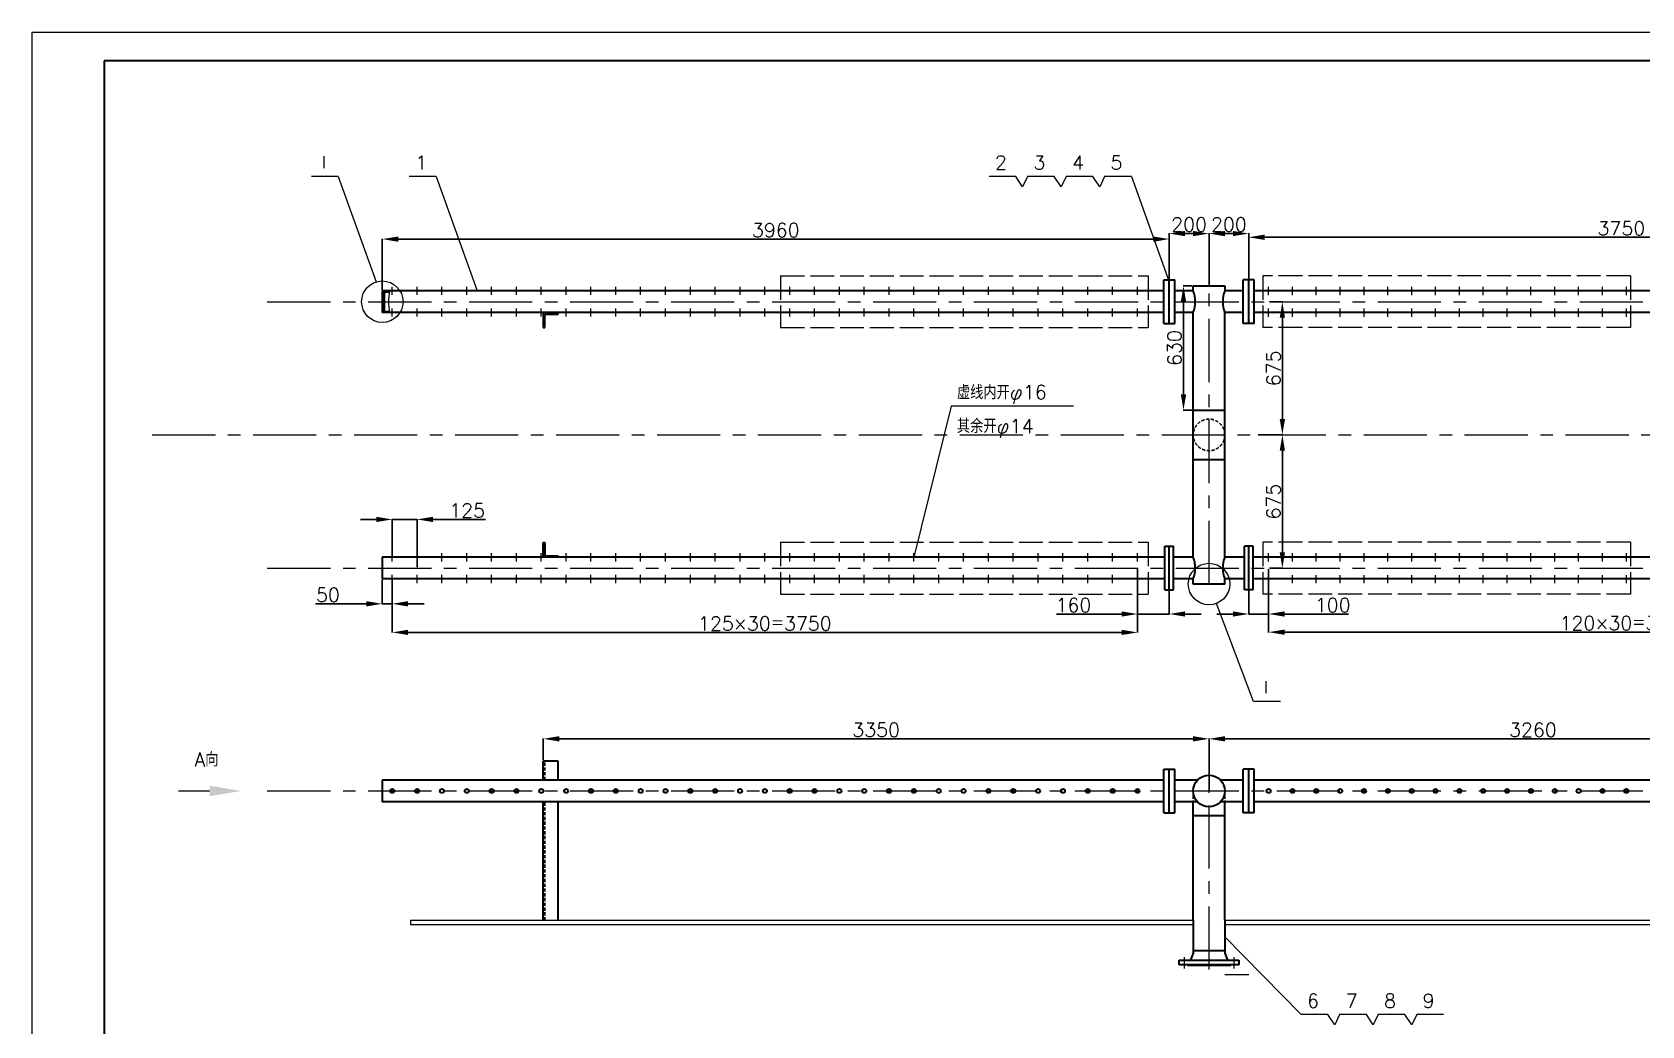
# Model space of a CAD drawing. Header units: millimetres. Extents: x 88585 to 143430, y -18275 to 16697.
# Drawn here: x 117635 to 125734, y 2079 to 7077 of the extents above; entities that cross this region are included whole.
import ezdxf
from ezdxf.enums import TextEntityAlignment as Align

# ---------------------------------------------------------------- set-up
doc = ezdxf.new("R2010")
doc.units = ezdxf.units.MM
doc.header["$PDMODE"] = 35
for name, pattern in [('ACAD_ISO02W100', [15, 12, -3]), ('CENTER', [50.8, 31.75, -6.35, 6.35, -6.35]), ('CENTERX2', [4, 2.5, -0.5, 0.5, -0.5]), ('DASHED2', [0.375, 0.25, -0.125])]:
    doc.linetypes.add(name, pattern=pattern)
doc.layers.get('Defpoints').update_dxf_attribs({"lineweight": 15})
for name, color, linetype, lineweight in [('Layer4', 7, 'Continuous', 15), ('中心线', 1, 'CENTERX2', 15), ('图层1', 3, 'Continuous', 15), ('图层2', 1, 'CENTER', 15), ('粗实线', 250, 'Continuous', 30), ('虚线', 6, 'DASHED2', 15)]:
    doc.layers.add(name, color=color, linetype=linetype, lineweight=lineweight)
doc.styles.get("Standard").update_dxf_attribs({"font": 'txt.shx', "height": 70, "bigfont": 'hzj.shx'})
doc.dimstyles.new('ISO-25', dxfattribs={"dimtxt": 2.5, "dimasz": 80, "dimexe": 1.25, "dimexo": 10.625, "dimgap": 20, "dimtad": 1, "dimtxsty": 'Standard', "dimcen": 2.5, "dimadec": 0, "dimazin": 0, "dimtfac": 1, "dimtmove": 0, "dimatfit": 3, "dimfxl": 0, "dimarcsym": 0})
doc.dimstyles.new('ISO-25$0', dxfattribs={"dimscale": 0.5, "dimtxt": 400, "dimasz": 3, "dimexe": 0.5, "dimexo": 0.625, "dimgap": 3, "dimtad": 1, "dimzin": 9, "dimdsep": 46, "dimtxsty": 'Standard', "dimcen": 2.5, "dimadec": 0, "dimazin": 0, "dimtfac": 1, "dimtmove": 0, "dimatfit": 3, "dimfxl": 0, "dimtolj": 1, "dimtzin": 0, "dimarcsym": 0})

# ---------------------------------------------------------------- blocks, each defined once
blk = doc.blocks.new('*D143')
at = {"layer": 'Defpoints', "color": 0}
for p in [(123856.4, 4381.5), (127456.4, 4381.5), (127456.4, 4059.4)]:
    blk.add_point(p, dxfattribs=at)
at = {"layer": '图层1', "color": 0, "lineweight": -2}
for p, q in [((123856.4, 4376.5), (123856.4, 4058.2)), ((127456.4, 4376.5), (127456.4, 4058.2)), ((123936.4, 4059.4), (127376.4, 4059.4))]:
    blk.add_line(p, q, dxfattribs=at)
at = {"layer": '图层1', "color": 0}
for points in [[(123936.4, 4072.8), (123936.4, 4046.1), (123856.4, 4059.4)], [(127376.4, 4072.8), (127376.4, 4046.1), (127456.4, 4059.4)]]:
    blk.add_solid(points, dxfattribs=at)
at = {"layer": '图层1', "color": 0, "insert": (125656.4, 4104.4), "char_height": 70, "attachment_point": 5}
blk.add_mtext('120×30＝3600', dxfattribs=at)
blk = doc.blocks.new('*D144')
at = {"layer": 'Defpoints', "color": 0}
for p in [(123196.4, 4381.5), (119446.4, 4327), (119446.4, 4058.2)]:
    blk.add_point(p, dxfattribs=at)
at = {"layer": '图层1', "color": 0, "lineweight": -2}
for p, q in [((123196.4, 4376.5), (123196.4, 4056.9)), ((119446.4, 4322), (119446.4, 4056.9)), ((123116.4, 4058.2), (119526.4, 4058.2))]:
    blk.add_line(p, q, dxfattribs=at)
at = {"layer": '图层1', "color": 0}
for points in [[(119526.4, 4071.5), (119526.4, 4044.9), (119446.4, 4058.2)], [(123116.4, 4071.5), (123116.4, 4044.9), (123196.4, 4058.2)]]:
    blk.add_solid(points, dxfattribs=at)
at = {"layer": '图层1', "color": 0, "insert": (121321.4, 4103.2), "char_height": 70, "attachment_point": 5}
blk.add_mtext('125×30＝3750', dxfattribs=at)
blk = doc.blocks.new('*D145')
at = {"layer": 'Defpoints', "color": 0}
for p in [(119396.4, 4327), (119446.4, 4302), (119446.4, 4202)]:
    blk.add_point(p, dxfattribs=at)
at = {"layer": '图层1', "color": 0, "lineweight": -2}
for p, q in [((119396.4, 4322), (119396.4, 4200.7)), ((119446.4, 4297), (119446.4, 4200.7)), ((119316.4, 4202), (119060.3, 4202)), ((119446.4, 4202), (119396.4, 4202)), ((119526.4, 4202), (119606.4, 4202))]:
    blk.add_line(p, q, dxfattribs=at)
at = {"layer": '图层1', "color": 0}
for points in [[(119316.4, 4215.3), (119316.4, 4188.7), (119396.4, 4202)], [(119526.4, 4215.3), (119526.4, 4188.7), (119446.4, 4202)]]:
    blk.add_solid(points, dxfattribs=at)
at = {"layer": '图层1', "color": 0, "insert": (119122.8, 4247), "char_height": 70, "attachment_point": 5}
blk.add_mtext('50', dxfattribs=at)
blk = doc.blocks.new('*D146')
at = {"layer": 'Defpoints', "color": 0}
for p in [(123196.4, 4381.5), (123356.4, 4271.5), (123356.4, 4150.7)]:
    blk.add_point(p, dxfattribs=at)
at = {"layer": '图层1', "color": 0, "lineweight": -2}
for p, q in [((123196.4, 4376.5), (123196.4, 4149.5)), ((123356.4, 4266.5), (123356.4, 4149.5)), ((123116.4, 4150.7), (122788.2, 4150.7)), ((123356.4, 4150.7), (123196.4, 4150.7)), ((123436.4, 4150.7), (123516.4, 4150.7))]:
    blk.add_line(p, q, dxfattribs=at)
at = {"layer": '图层1', "color": 0}
for points in [[(123116.4, 4164), (123116.4, 4137.4), (123196.4, 4150.7)], [(123436.4, 4164), (123436.4, 4137.4), (123356.4, 4150.7)]]:
    blk.add_solid(points, dxfattribs=at)
at = {"layer": '图层1', "color": 0, "insert": (122874, 4195.7), "char_height": 70, "attachment_point": 5}
blk.add_mtext('160', dxfattribs=at)
blk = doc.blocks.new('*D147')
at = {"layer": 'Defpoints', "color": 0}
for p in [(123856.4, 4381.5), (123756.4, 4271.5), (123756.4, 4150.7)]:
    blk.add_point(p, dxfattribs=at)
at = {"layer": '图层1', "color": 0, "lineweight": -2}
for p, q in [((123856.4, 4376.5), (123856.4, 4149.5)), ((123756.4, 4266.5), (123756.4, 4149.5)), ((123676.4, 4150.7), (123596.4, 4150.7)), ((123756.4, 4150.7), (123856.4, 4150.7)), ((123936.4, 4150.7), (124258.8, 4150.7))]:
    blk.add_line(p, q, dxfattribs=at)
at = {"layer": '图层1', "color": 0}
for points in [[(123676.4, 4164), (123676.4, 4137.4), (123756.4, 4150.7)], [(123936.4, 4164), (123936.4, 4137.4), (123856.4, 4150.7)]]:
    blk.add_solid(points, dxfattribs=at)
at = {"layer": '图层1', "color": 0, "insert": (124178.8, 4195.7), "char_height": 70, "attachment_point": 5}
blk.add_mtext('100', dxfattribs=at)
blk = doc.blocks.new('*D149')
at = {"layer": 'Defpoints', "color": 0}
for p in [(123856.4, 5721.5), (123799.2, 5051.5), (123925.5, 5051.5)]:
    blk.add_point(p, dxfattribs=at)
at = {"layer": '图层1', "color": 0, "lineweight": -2}
for p, q in [((123861.4, 5721.5), (123926.8, 5721.5)), ((123925.5, 5641.5), (123925.5, 5131.5)), ((123804.2, 5051.5), (123926.8, 5051.5))]:
    blk.add_line(p, q, dxfattribs=at)
at = {"layer": '图层1', "color": 0}
for points in [[(123912.2, 5641.5), (123938.8, 5641.5), (123925.5, 5721.5)], [(123912.2, 5131.5), (123938.8, 5131.5), (123925.5, 5051.5)]]:
    blk.add_solid(points, dxfattribs=at)
at = {"layer": '图层1', "color": 0, "insert": (123880.5, 5386.5), "char_height": 70, "attachment_point": 5, "rotation": 90}
blk.add_mtext('675', dxfattribs=at)
blk = doc.blocks.new('*D150')
at = {"layer": 'Defpoints', "color": 0}
for p in [(123799.2, 5051.5), (123856.4, 4381.5), (123925.5, 4381.5)]:
    blk.add_point(p, dxfattribs=at)
at = {"layer": '图层1', "color": 0, "lineweight": -2}
for p, q in [((123804.2, 5051.5), (123926.8, 5051.5)), ((123925.5, 4971.5), (123925.5, 4461.5)), ((123861.4, 4381.5), (123926.8, 4381.5))]:
    blk.add_line(p, q, dxfattribs=at)
at = {"layer": '图层1', "color": 0}
for points in [[(123912.2, 4971.5), (123938.8, 4971.5), (123925.5, 5051.5)], [(123912.2, 4461.5), (123938.8, 4461.5), (123925.5, 4381.5)]]:
    blk.add_solid(points, dxfattribs=at)
at = {"layer": '图层1', "color": 0, "insert": (123880.5, 4716.5), "char_height": 70, "attachment_point": 5, "rotation": 90}
blk.add_mtext('675', dxfattribs=at)
blk = doc.blocks.new('*D151')
at = {"layer": 'Defpoints', "color": 0}
for p in [(119571.4, 4626.5), (119446.4, 4436), (119571.4, 4381.5)]:
    blk.add_point(p, dxfattribs=at)
at = {"layer": '图层1', "color": 0, "lineweight": -2}
for p, q in [((119366.4, 4626.5), (119286.4, 4626.5)), ((119446.4, 4441), (119446.4, 4627.7)), ((119446.4, 4626.5), (119571.4, 4626.5)), ((119571.4, 4386.5), (119571.4, 4627.7)), ((119651.4, 4626.5), (119914.8, 4626.5))]:
    blk.add_line(p, q, dxfattribs=at)
at = {"layer": '图层1', "color": 0}
for points in [[(119366.4, 4639.8), (119366.4, 4613.1), (119446.4, 4626.5)], [(119651.4, 4639.8), (119651.4, 4613.1), (119571.4, 4626.5)]]:
    blk.add_solid(points, dxfattribs=at)
at = {"layer": '图层1', "color": 0, "insert": (119823.1, 4671.5), "char_height": 70, "attachment_point": 5}
blk.add_mtext('125', dxfattribs=at)
blk = doc.blocks.new('*D153')
at = {"layer": 'Defpoints', "color": 0}
for p in [(123556.4, 3522.8), (120206.4, 3410.3), (123556.4, 3260.8)]:
    blk.add_point(p, dxfattribs=at)
at = {"layer": '图层1', "color": 0, "lineweight": -2}
for p, q in [((120206.4, 3415.3), (120206.4, 3524)), ((120286.4, 3522.8), (123476.4, 3522.8)), ((123556.4, 3265.8), (123556.4, 3524))]:
    blk.add_line(p, q, dxfattribs=at)
at = {"layer": '图层1', "color": 0}
for points in [[(120286.4, 3536.1), (120286.4, 3509.4), (120206.4, 3522.8)], [(123476.4, 3536.1), (123476.4, 3509.4), (123556.4, 3522.8)]]:
    blk.add_solid(points, dxfattribs=at)
at = {"layer": '图层1', "color": 0, "insert": (121881.4, 3567.8), "char_height": 70, "attachment_point": 5}
blk.add_mtext('3350', dxfattribs=at)
blk = doc.blocks.new('*D154')
at = {"layer": 'Defpoints', "color": 0}
for p in [(126816.4, 3522.8), (126816.4, 3410.3), (123556.4, 3260.8)]:
    blk.add_point(p, dxfattribs=at)
at = {"layer": '图层1', "color": 0, "lineweight": -2}
for p, q in [((123556.4, 3265.8), (123556.4, 3524)), ((123636.4, 3522.8), (126736.4, 3522.8)), ((126816.4, 3415.3), (126816.4, 3524))]:
    blk.add_line(p, q, dxfattribs=at)
at = {"layer": '图层1', "color": 0}
for points in [[(123636.4, 3536.1), (123636.4, 3509.4), (123556.4, 3522.8)], [(126736.4, 3536.1), (126736.4, 3509.4), (126816.4, 3522.8)]]:
    blk.add_solid(points, dxfattribs=at)
at = {"layer": '图层1', "color": 0, "insert": (125186.4, 3567.8), "char_height": 70, "attachment_point": 5}
blk.add_mtext('3260', dxfattribs=at)
blk = doc.blocks.new('*D162')
at = {"layer": 'Defpoints', "color": 0}
for p in [(123476.9, 5801.5), (123427.9, 5175.5), (123476.9, 5175.5)]:
    blk.add_point(p, dxfattribs=at)
at = {"layer": '图层1', "color": 0, "lineweight": -2}
for p, q in [((123471.9, 5801.5), (123426.7, 5801.5)), ((123427.9, 5721.5), (123427.9, 5255.5)), ((123471.9, 5175.5), (123426.7, 5175.5))]:
    blk.add_line(p, q, dxfattribs=at)
at = {"layer": '图层1', "color": 0}
for points in [[(123414.6, 5721.5), (123441.3, 5721.5), (123427.9, 5801.5)], [(123414.6, 5255.5), (123441.3, 5255.5), (123427.9, 5175.5)]]:
    blk.add_solid(points, dxfattribs=at)
at = {"layer": '图层1', "color": 0, "insert": (123382.9, 5488.5), "char_height": 70, "attachment_point": 5, "rotation": 90}
blk.add_mtext('630', dxfattribs=at)
blk = doc.blocks.new('*D168')
at = {"layer": 'Defpoints', "color": 0}
for p in [(123556.4, 6064.3), (123356.4, 5831.5), (123556.4, 5801.5)]:
    blk.add_point(p, dxfattribs=at)
at = {"layer": '图层1', "color": 0, "lineweight": -2}
for p, q in [((123356.4, 5836.5), (123356.4, 6065.6)), ((123436.4, 6064.3), (123476.4, 6064.3)), ((123556.4, 5806.5), (123556.4, 6065.6))]:
    blk.add_line(p, q, dxfattribs=at)
at = {"layer": '图层1', "color": 0}
for points in [[(123436.4, 6077.7), (123436.4, 6051), (123356.4, 6064.3)], [(123476.4, 6077.7), (123476.4, 6051), (123556.4, 6064.3)]]:
    blk.add_solid(points, dxfattribs=at)
at = {"layer": '图层1', "color": 0, "insert": (123456.4, 6109.3), "char_height": 70, "attachment_point": 5}
blk.add_mtext('200', dxfattribs=at)
blk = doc.blocks.new('*D169')
at = {"layer": 'Defpoints', "color": 0}
for p in [(123756.4, 6064.3), (123556.4, 5801.5), (123756.4, 5831.5)]:
    blk.add_point(p, dxfattribs=at)
at = {"layer": '图层1', "color": 0, "lineweight": -2}
for p, q in [((123556.4, 5806.5), (123556.4, 6065.6)), ((123636.4, 6064.3), (123676.4, 6064.3)), ((123756.4, 5836.5), (123756.4, 6065.6))]:
    blk.add_line(p, q, dxfattribs=at)
at = {"layer": '图层1', "color": 0}
for points in [[(123636.4, 6077.7), (123636.4, 6051), (123556.4, 6064.3)], [(123676.4, 6077.7), (123676.4, 6051), (123756.4, 6064.3)]]:
    blk.add_solid(points, dxfattribs=at)
at = {"layer": '图层1', "color": 0, "insert": (123656.4, 6109.3), "char_height": 70, "attachment_point": 5}
blk.add_mtext('200', dxfattribs=at)
blk = doc.blocks.new('*D192')
at = {"layer": 'Defpoints', "color": 0}
for p in [(120687.7, 6205.1), (119036.2, -391.3)]:
    blk.add_point(p, dxfattribs=at)
at = {"layer": '图层1', "color": 0, "lineweight": -2}
blk.add_line((119386.3, 1007), (119054.4, -318.5), dxfattribs=at)
at = {"layer": '图层1', "color": 0}
blk.add_solid([(119042.3, -315.5), (119066.5, -321.5), (119036.2, -391.3)], dxfattribs=at)
at = {"layer": '图层1', "color": 0, "insert": (119307.4, 877.1), "char_height": 70, "attachment_point": 5, "rotation": 75.94415}
blk.add_mtext('φ3400', dxfattribs=at)
blk = doc.blocks.new('*D251')
at = {"layer": 'Defpoints', "color": 0}
for p in [(123356.4, 6036.5), (119396.4, 5776), (123356.4, 5831.5)]:
    blk.add_point(p, dxfattribs=at)
at = {"layer": '图层1', "color": 0, "lineweight": -2}
for p, q in [((119396.4, 5781), (119396.4, 6037.7)), ((119476.4, 6036.5), (123276.4, 6036.5)), ((123356.4, 5836.5), (123356.4, 6037.7))]:
    blk.add_line(p, q, dxfattribs=at)
at = {"layer": '图层1', "color": 0}
for points in [[(119476.4, 6049.8), (119476.4, 6023.1), (119396.4, 6036.5)], [(123276.4, 6049.8), (123276.4, 6023.1), (123356.4, 6036.5)]]:
    blk.add_solid(points, dxfattribs=at)
at = {"layer": '图层1', "color": 0, "insert": (121376.4, 6081.5), "char_height": 70, "attachment_point": 5}
blk.add_mtext('3960', dxfattribs=at)
blk = doc.blocks.new('*D252')
at = {"layer": 'Defpoints', "color": 0}
for p in [(127506.4, 6045.6), (123756.4, 5831.5), (127506.4, 5776)]:
    blk.add_point(p, dxfattribs=at)
at = {"layer": '图层1', "color": 0, "lineweight": -2}
for p, q in [((123756.4, 5836.5), (123756.4, 6046.9)), ((123836.4, 6045.6), (127426.4, 6045.6)), ((127506.4, 5781), (127506.4, 6046.9))]:
    blk.add_line(p, q, dxfattribs=at)
at = {"layer": '图层1', "color": 0}
for points in [[(123836.4, 6058.9), (123836.4, 6032.3), (123756.4, 6045.6)], [(127426.4, 6058.9), (127426.4, 6032.3), (127506.4, 6045.6)]]:
    blk.add_solid(points, dxfattribs=at)
at = {"layer": '图层1', "color": 0, "insert": (125631.4, 6090.6), "char_height": 70, "attachment_point": 5}
blk.add_mtext('3750', dxfattribs=at)

msp = doc.modelspace()

# ---------------------------------------------------------------- hatches: boundary and pattern name
at = {"layer": '图层1'}
h = msp.add_hatch(dxfattribs=at)
h.set_pattern_fill('ANSI31', color=0, style=0)
h.set_pattern_definition([(45, (-44044.78, -49348.6447), (-2.24506403, 2.24506403), [])])
h.paths.add_polyline_path([(119431.939, 5773.667), (119432.156, 5776.001), (119396.428, 5776.001), (119396.428, 5769.001), (119431.466, 5769.001), (119431.708, 5771.334)])
h = msp.add_hatch(dxfattribs=at)
h.set_pattern_fill('ANSI31', color=0, angle=90, style=0)
h.set_pattern_definition([(135, (-44044.78, -49323.6447), (-2.24506403, -2.24506403), [])])
h.paths.add_polyline_path([(119407.428, 5721.501), (119401.428, 5721.501), (119401.428, 5674.001), (119407.428, 5674.001)])
h.paths.add_polyline_path([(119407.428, 5769.001), (119401.428, 5769.001), (119401.428, 5721.501), (119407.428, 5721.501)])
h = msp.add_hatch(dxfattribs=at)
h.set_pattern_fill('ANSI31', color=0, style=0)
h.set_pattern_definition([(45, (-44044.78, -49298.6447), (-2.24506403, 2.24506403), [])])
h.paths.add_polyline_path([(119431.123, 5672.601), (119430.987, 5674.001), (119396.428, 5674.001), (119396.428, 5667.001), (119431.633, 5667.001), (119431.512, 5668.401), (119431.387, 5669.801), (119431.257, 5671.201)])

# ---------------------------------------------------------------- linework, layer by layer
at = {"layer": 'Layer4'}
for p, q in [((119174.859, 6351.25), (119040.092, 6351.25)), ((119174.859, 6351.25), (119365.559, 5821.198)), ((119666.571, 6351.25), (119531.804, 6351.25)), ((119666.571, 6351.25), (119873.532, 5776.001)), ((122584.112, 6351.25), (122449.344, 6351.25)), ((122777.984, 6351.25), (122643.216, 6351.25)), ((122971.856, 6351.25), (122837.089, 6351.25)), ((123165.728, 6351.25), (123030.961, 6351.25)), ((123165.728, 6351.25), (123356.428, 5821.198)), ((122874.8, 5196.096), (122258.098, 5196.096)), ((123780.807, 3710.384), (123593.465, 4203.927)), ((123915.574, 3710.384), (123780.807, 3710.384)), ((124019.816, 2135.627), (123635.928, 2527.26)), ((124154.583, 2135.627), (124019.816, 2135.627)), ((124348.455, 2135.627), (124213.688, 2135.627)), ((124542.327, 2135.627), (124407.56, 2135.627)), ((124736.199, 2135.627), (124601.432, 2135.627))]:
    msp.add_line(p, q, dxfattribs=at)
at = {"layer": '图层1', "color": 7}
for p, q in [((117634.545, 7077.084), (129795.536, 7077.084)), ((117634.545, -1513.755), (117634.545, 7077.084)), ((118370.968, 3260.76), (118527.166, 3260.76))]:
    msp.add_line(p, q, dxfattribs=at)
at = {"layer": '图层1', "color": 0}
for p, q in [((122618.539, 6300.036), (122584.112, 6351.25)), ((122643.216, 6351.25), (122618.539, 6300.036)), ((122812.411, 6300.036), (122777.984, 6351.25)), ((122837.089, 6351.25), (122812.411, 6300.036)), ((123006.284, 6300.036), (122971.856, 6351.25)), ((123030.961, 6351.25), (123006.284, 6300.036)), ((119396.428, 5769.001), (119431.466, 5769.001)), ((119401.428, 5769.001), (119401.428, 5674.001)), ((119407.428, 5769.001), (119407.428, 5674.001)), ((119446.428, 5755.464), (119446.428, 5796.538)), ((119571.428, 5755.464), (119571.428, 5796.538)), ((119696.428, 5755.464), (119696.428, 5796.538)), ((119821.428, 5755.464), (119821.428, 5796.538)), ((119946.428, 5755.464), (119946.428, 5796.538)), ((120071.428, 5755.464), (120071.428, 5796.538)), ((120196.428, 5755.464), (120196.428, 5796.538)), ((120321.428, 5755.464), (120321.428, 5796.538)), ((120446.428, 5755.464), (120446.428, 5796.538)), ((120571.428, 5755.464), (120571.428, 5796.538)), ((120696.428, 5755.464), (120696.428, 5796.538)), ((120821.428, 5755.464), (120821.428, 5796.538)), ((120946.428, 5755.464), (120946.428, 5796.538)), ((121071.428, 5755.464), (121071.428, 5796.538)), ((121196.428, 5755.464), (121196.428, 5796.538)), ((121321.428, 5755.464), (121321.428, 5796.538)), ((121446.428, 5755.464), (121446.428, 5796.538)), ((121571.428, 5755.464), (121571.428, 5796.538)), ((121696.428, 5755.464), (121696.428, 5796.538)), ((121821.428, 5755.464), (121821.428, 5796.538)), ((121946.428, 5755.464), (121946.428, 5796.538)), ((122071.428, 5755.464), (122071.428, 5796.538)), ((122196.428, 5755.464), (122196.428, 5796.538)), ((122321.428, 5755.464), (122321.428, 5796.538)), ((122446.428, 5755.464), (122446.428, 5796.538)), ((122571.428, 5755.464), (122571.428, 5796.538)), ((122696.428, 5755.464), (122696.428, 5796.538)), ((122821.428, 5755.464), (122821.428, 5796.538)), ((122946.428, 5755.464), (122946.428, 5796.538)), ((123071.428, 5755.464), (123071.428, 5796.538)), ((123196.428, 5755.464), (123196.428, 5796.538)), ((123856.428, 5755.152), (123856.428, 5796.85)), ((123976.428, 5755.152), (123976.428, 5796.85)), ((124096.428, 5755.152), (124096.428, 5796.85)), ((124216.428, 5755.152), (124216.428, 5796.85)), ((124336.428, 5755.152), (124336.428, 5796.85)), ((124456.428, 5755.152), (124456.428, 5796.85)), ((124576.428, 5755.152), (124576.428, 5796.85)), ((124696.428, 5755.152), (124696.428, 5796.85)), ((124816.428, 5755.152), (124816.428, 5796.85)), ((124936.428, 5755.152), (124936.428, 5796.85)), ((125056.428, 5755.152), (125056.428, 5796.85)), ((125176.428, 5755.152), (125176.428, 5796.85)), ((125296.428, 5755.152), (125296.428, 5796.85)), ((125416.428, 5755.152), (125416.428, 5796.85)), ((125536.428, 5755.152), (125536.428, 5796.85)), ((125656.428, 5755.152), (125656.428, 5796.85)), ((119396.428, 5674.001), (119430.987, 5674.001)), ((119446.428, 5646.464), (119446.428, 5687.538)), ((119571.428, 5646.464), (119571.428, 5687.538)), ((119696.428, 5646.464), (119696.428, 5687.538)), ((119821.428, 5646.464), (119821.428, 5687.538)), ((119946.428, 5646.464), (119946.428, 5687.538)), ((120071.428, 5646.464), (120071.428, 5687.538)), ((120196.428, 5646.464), (120196.428, 5687.538)), ((120321.428, 5646.464), (120321.428, 5687.538)), ((120446.428, 5646.464), (120446.428, 5687.538)), ((120571.428, 5646.464), (120571.428, 5687.538)), ((120696.428, 5646.464), (120696.428, 5687.538)), ((120821.428, 5646.464), (120821.428, 5687.538)), ((120946.428, 5646.464), (120946.428, 5687.538)), ((121071.428, 5646.464), (121071.428, 5687.538)), ((121196.428, 5646.464), (121196.428, 5687.538)), ((121321.428, 5646.464), (121321.428, 5687.538)), ((121446.428, 5646.464), (121446.428, 5687.538)), ((121571.428, 5646.464), (121571.428, 5687.538)), ((121696.428, 5646.464), (121696.428, 5687.538)), ((121821.428, 5646.464), (121821.428, 5687.538)), ((121946.428, 5646.464), (121946.428, 5687.538)), ((122071.428, 5646.464), (122071.428, 5687.538)), ((122196.428, 5646.464), (122196.428, 5687.538)), ((122321.428, 5646.464), (122321.428, 5687.538)), ((122446.428, 5646.464), (122446.428, 5687.538)), ((122571.428, 5646.464), (122571.428, 5687.538)), ((122696.428, 5646.464), (122696.428, 5687.538)), ((122821.428, 5646.464), (122821.428, 5687.538)), ((122946.428, 5646.464), (122946.428, 5687.538)), ((123071.428, 5646.464), (123071.428, 5687.538)), ((123196.428, 5646.464), (123196.428, 5687.538)), ((123856.428, 5645.152), (123856.428, 5686.85)), ((123976.428, 5645.152), (123976.428, 5686.85)), ((124096.428, 5645.152), (124096.428, 5686.85)), ((124216.428, 5645.152), (124216.428, 5686.85)), ((124336.428, 5645.152), (124336.428, 5686.85)), ((124456.428, 5645.152), (124456.428, 5686.85)), ((124576.428, 5645.152), (124576.428, 5686.85)), ((124696.428, 5645.152), (124696.428, 5686.85)), ((124816.428, 5645.152), (124816.428, 5686.85)), ((124936.428, 5645.152), (124936.428, 5686.85)), ((125056.428, 5645.152), (125056.428, 5686.85)), ((125176.428, 5645.152), (125176.428, 5686.85)), ((125296.428, 5645.152), (125296.428, 5686.85)), ((125416.428, 5645.152), (125416.428, 5686.85)), ((125536.428, 5645.152), (125536.428, 5686.85)), ((125656.428, 5645.152), (125656.428, 5686.85)), ((120206.428, 5667.001), (120281.428, 5667.001)), ((122258.098, 5196.096), (122071.428, 4436.001)), ((119446.428, 4415.464), (119446.428, 4456.538)), ((119571.428, 4415.464), (119571.428, 4456.538)), ((119696.428, 4415.464), (119696.428, 4456.538)), ((119821.428, 4415.464), (119821.428, 4456.538)), ((119946.428, 4415.464), (119946.428, 4456.538)), ((120071.428, 4415.464), (120071.428, 4456.538)), ((120196.428, 4415.464), (120196.428, 4456.538)), ((120321.428, 4415.464), (120321.428, 4456.538)), ((120446.428, 4415.464), (120446.428, 4456.538)), ((120571.428, 4415.464), (120571.428, 4456.538)), ((120696.428, 4415.464), (120696.428, 4456.538)), ((120821.428, 4415.464), (120821.428, 4456.538)), ((120946.428, 4415.464), (120946.428, 4456.538)), ((121071.428, 4415.464), (121071.428, 4456.538)), ((121196.428, 4415.464), (121196.428, 4456.538)), ((121321.428, 4415.464), (121321.428, 4456.538)), ((121446.428, 4415.464), (121446.428, 4456.538)), ((121571.428, 4415.464), (121571.428, 4456.538)), ((121696.428, 4415.464), (121696.428, 4456.538)), ((121821.428, 4415.464), (121821.428, 4456.538)), ((121946.428, 4415.464), (121946.428, 4456.538)), ((122071.428, 4415.464), (122071.428, 4456.538)), ((122196.428, 4415.464), (122196.428, 4456.538)), ((122321.428, 4415.464), (122321.428, 4456.538)), ((122446.428, 4415.464), (122446.428, 4456.538)), ((122571.428, 4415.464), (122571.428, 4456.538)), ((122696.428, 4415.464), (122696.428, 4456.538)), ((122821.428, 4415.464), (122821.428, 4456.538)), ((122946.428, 4415.464), (122946.428, 4456.538)), ((123071.428, 4415.464), (123071.428, 4456.538)), ((123196.428, 4415.464), (123196.428, 4456.538)), ((123856.428, 4415.152), (123856.428, 4456.85)), ((123976.428, 4415.152), (123976.428, 4456.85)), ((124096.428, 4415.152), (124096.428, 4456.85)), ((124216.428, 4415.152), (124216.428, 4456.85)), ((124336.428, 4415.152), (124336.428, 4456.85)), ((124456.428, 4415.152), (124456.428, 4456.85)), ((124576.428, 4415.152), (124576.428, 4456.85)), ((124696.428, 4415.152), (124696.428, 4456.85)), ((124816.428, 4415.152), (124816.428, 4456.85)), ((124936.428, 4415.152), (124936.428, 4456.85)), ((125056.428, 4415.152), (125056.428, 4456.85)), ((125176.428, 4415.152), (125176.428, 4456.85)), ((125296.428, 4415.152), (125296.428, 4456.85)), ((125416.428, 4415.152), (125416.428, 4456.85)), ((125536.428, 4415.152), (125536.428, 4456.85)), ((125656.428, 4415.152), (125656.428, 4456.85)), ((120206.428, 4436.001), (120281.428, 4436.001)), ((119446.428, 4306.464), (119446.428, 4347.538)), ((119571.428, 4306.464), (119571.428, 4347.538)), ((119696.428, 4306.464), (119696.428, 4347.538)), ((119821.428, 4306.464), (119821.428, 4347.538)), ((119946.428, 4306.464), (119946.428, 4347.538)), ((120071.428, 4306.464), (120071.428, 4347.538)), ((120196.428, 4306.464), (120196.428, 4347.538)), ((120321.428, 4306.464), (120321.428, 4347.538)), ((120446.428, 4306.464), (120446.428, 4347.538)), ((120571.428, 4306.464), (120571.428, 4347.538)), ((120696.428, 4306.464), (120696.428, 4347.538)), ((120821.428, 4306.464), (120821.428, 4347.538)), ((120946.428, 4306.464), (120946.428, 4347.538)), ((121071.428, 4306.464), (121071.428, 4347.538)), ((121196.428, 4306.464), (121196.428, 4347.538)), ((121321.428, 4306.464), (121321.428, 4347.538)), ((121446.428, 4306.464), (121446.428, 4347.538)), ((121571.428, 4306.464), (121571.428, 4347.538)), ((121696.428, 4306.464), (121696.428, 4347.538)), ((121821.428, 4306.464), (121821.428, 4347.538)), ((121946.428, 4306.464), (121946.428, 4347.538)), ((122071.428, 4306.464), (122071.428, 4347.538)), ((122196.428, 4306.464), (122196.428, 4347.538)), ((122321.428, 4306.464), (122321.428, 4347.538)), ((122446.428, 4306.464), (122446.428, 4347.538)), ((122571.428, 4306.464), (122571.428, 4347.538)), ((122696.428, 4306.464), (122696.428, 4347.538)), ((122821.428, 4306.464), (122821.428, 4347.538)), ((122946.428, 4306.464), (122946.428, 4347.538)), ((123071.428, 4306.464), (123071.428, 4347.538)), ((123196.428, 4306.464), (123196.428, 4347.538)), ((123856.428, 4305.152), (123856.428, 4346.85)), ((123976.428, 4305.152), (123976.428, 4346.85)), ((124096.428, 4305.152), (124096.428, 4346.85)), ((124216.428, 4305.152), (124216.428, 4346.85)), ((124336.428, 4305.152), (124336.428, 4346.85)), ((124456.428, 4305.152), (124456.428, 4346.85)), ((124576.428, 4305.152), (124576.428, 4346.85)), ((124696.428, 4305.152), (124696.428, 4346.85)), ((124816.428, 4305.152), (124816.428, 4346.85)), ((124936.428, 4305.152), (124936.428, 4346.85)), ((125056.428, 4305.152), (125056.428, 4346.85)), ((125176.428, 4305.152), (125176.428, 4346.85)), ((125296.428, 4305.152), (125296.428, 4346.85)), ((125416.428, 4305.152), (125416.428, 4346.85)), ((125536.428, 4305.152), (125536.428, 4346.85)), ((125656.428, 4305.152), (125656.428, 4346.85)), ((119538.106, 2610.26), (123476.928, 2610.26)), ((119538.106, 2610.26), (119538.106, 2588.26)), ((123635.928, 2610.26), (127203.993, 2610.26)), ((119538.106, 2588.26), (123476.928, 2588.26)), ((123635.928, 2588.26), (127203.993, 2588.26)), ((123635.928, 2338.26), (123757.448, 2338.26)), ((124189.011, 2084.413), (124154.583, 2135.627)), ((124213.688, 2135.627), (124189.011, 2084.413)), ((124382.883, 2084.413), (124348.455, 2135.627)), ((124407.56, 2135.627), (124382.883, 2084.413)), ((124576.755, 2084.413), (124542.327, 2135.627)), ((124601.432, 2135.627), (124576.755, 2084.413))]:
    msp.add_line(p, q, dxfattribs=at)
at = {"layer": '图层1', "color": 0, "linetype": 'ACAD_ISO02W100', "ltscale": 10}
for p, q in [((121400.263, 5851.735), (121400.263, 5591.266)), ((121400.263, 5851.735), (123250.263, 5851.735)), ((123250.263, 5851.735), (123250.263, 5591.266)), ((125676.584, 5851.735), (123826.584, 5851.735)), ((123826.584, 5851.735), (123826.584, 5591.266)), ((125676.584, 5851.735), (125676.584, 5591.266)), ((121400.263, 5591.266), (123250.263, 5591.266)), ((125676.584, 5591.266), (123826.584, 5591.266)), ((121400.263, 4511.735), (121400.263, 4251.266)), ((121400.263, 4511.735), (123250.263, 4511.735)), ((123250.263, 4511.735), (123250.263, 4251.266)), ((125676.584, 4511.735), (123826.584, 4511.735)), ((123826.584, 4511.735), (123826.584, 4251.266)), ((125676.584, 4511.735), (125676.584, 4251.266)), ((121400.263, 4251.266), (123250.263, 4251.266)), ((125676.584, 4251.266), (123826.584, 4251.266))]:
    msp.add_line(p, q, dxfattribs=at)
at = {"layer": '图层1', "color": 0}
for centre in [(119396.428, 5721.501), (123556.428, 4301.501)]:
    msp.add_circle(centre, 104.367, dxfattribs=at)
msp.add_open_spline([(119432.156, 5776.001), (119430.519, 5757.808), (119424.441, 5721.525), (119430.096, 5685.195), (119431.633, 5667.001)], degree=3, knots=[25.02453175, 25.02453175, 25.02453175, 25.02453175, 79.73068358, 134.4007162, 134.4007162, 134.4007162, 134.4007162], dxfattribs=at)
at = {"layer": '图层1', "color": 7}
msp.add_solid([(118527.166, 3287.427), (118527.166, 3234.093), (118687.166, 3260.76)], dxfattribs=at)
at = {"layer": '图层2', "ltscale": 10}
for p, q in [((123556.428, 4301.501), (123556.428, 5801.501)), ((118817.618, 5721.501), (128295.237, 5721.501)), ((118238.808, 5051.501), (128874.047, 5051.501)), ((118817.618, 4381.501), (128295.237, 4381.501)), ((123556.428, 2362.023), (123556.428, 3340.26)), ((118817.618, 3260.76), (128295.237, 3260.76))]:
    msp.add_line(p, q, dxfattribs=at)
at = {"layer": '图层2', "color": 7, "ltscale": 2}
for p, q in [((123431.428, 2424.26), (123431.428, 2368.26)), ((123681.428, 2424.26), (123681.428, 2368.26))]:
    msp.add_line(p, q, dxfattribs=at)
at = {"layer": '粗实线', "color": 7}
for p, q in [((129650.951, 6932.499), (117996.008, 6932.499)), ((117996.008, 6932.499), (117996.008, -1369.17)), ((119396.428, 5776.001), (119396.428, 5667.001)), ((123328.428, 5776.001), (119396.428, 5776.001)), ((123328.428, 5611.501), (123328.428, 5831.501)), ((123328.428, 5831.501), (123384.428, 5831.501)), ((123356.428, 5611.501), (123356.428, 5831.501)), ((123384.428, 5611.501), (123384.428, 5831.501)), ((123476.928, 5776.001), (123384.428, 5776.001)), ((123476.928, 5776.001), (123476.928, 5801.501)), ((123476.928, 5801.501), (123635.928, 5801.501)), ((123635.928, 5801.501), (123635.928, 5776.001)), ((123728.428, 5776.001), (123635.928, 5776.001)), ((123728.428, 5611.501), (123728.428, 5831.501)), ((123784.428, 5831.501), (123728.428, 5831.501)), ((123756.428, 5611.501), (123756.428, 5831.501)), ((123784.428, 5611.501), (123784.428, 5831.501)), ((127506.428, 5776.001), (123784.428, 5776.001)), ((123328.428, 5667.001), (119396.428, 5667.001)), ((120206.428, 5667.001), (120206.428, 5592.001)), ((120206.428, 5592.001), (120214.428, 5592.001)), ((120214.428, 5592.001), (120214.428, 5659.001)), ((120214.428, 5659.001), (120281.428, 5659.001)), ((120281.428, 5659.001), (120281.428, 5667.001)), ((123328.428, 5611.501), (123384.428, 5611.501)), ((123476.928, 5667.001), (123384.428, 5667.001)), ((123728.428, 5667.001), (123635.928, 5667.001)), ((123784.428, 5611.501), (123728.428, 5611.501)), ((127506.428, 5667.001), (123784.428, 5667.001)), ((120206.428, 4436.001), (120206.428, 4511.001)), ((120206.428, 4511.001), (120214.428, 4511.001)), ((120214.428, 4511.001), (120214.428, 4444.001)), ((123334.428, 4271.501), (123334.428, 4491.501)), ((123334.428, 4491.501), (123378.428, 4491.501)), ((123356.428, 4271.501), (123356.428, 4491.501)), ((123378.428, 4271.501), (123378.428, 4491.501)), ((123734.428, 4271.501), (123734.428, 4491.501)), ((123778.428, 4491.501), (123734.428, 4491.501)), ((123756.428, 4271.501), (123756.428, 4491.501)), ((123778.428, 4271.501), (123778.428, 4491.501)), ((119396.428, 4436.001), (119396.428, 4327.001)), ((123334.428, 4436.001), (119396.428, 4436.001)), ((120214.428, 4444.001), (120281.428, 4444.001)), ((120281.428, 4444.001), (120281.428, 4436.001)), ((123476.928, 4436.001), (123378.428, 4436.001)), ((123734.428, 4436.001), (123635.928, 4436.001)), ((127506.428, 4436.001), (123778.428, 4436.001)), ((123334.428, 4327.001), (119396.428, 4327.001)), ((123476.928, 4327.001), (123378.428, 4327.001)), ((123635.928, 4301.501), (123476.928, 4301.501)), ((123734.428, 4327.001), (123635.928, 4327.001)), ((127506.428, 4327.001), (123778.428, 4327.001)), ((123334.428, 4271.501), (123378.428, 4271.501)), ((123778.428, 4271.501), (123734.428, 4271.501)), ((120206.428, 3315.26), (120206.428, 3410.26)), ((120281.428, 3410.26), (120206.428, 3410.26)), ((120281.428, 3315.26), (120281.428, 3410.26)), ((123328.428, 3150.76), (123328.428, 3370.76)), ((123328.428, 3370.76), (123384.428, 3370.76)), ((123356.428, 3150.76), (123356.428, 3370.76)), ((123384.428, 3150.76), (123384.428, 3370.76)), ((123728.428, 3150.76), (123728.428, 3370.76)), ((123784.428, 3370.76), (123728.428, 3370.76)), ((123756.428, 3150.76), (123756.428, 3370.76)), ((123784.428, 3150.76), (123784.428, 3370.76)), ((119396.428, 3315.26), (119396.428, 3206.26)), ((123328.428, 3315.26), (119396.428, 3315.26)), ((123498.548, 3315.26), (123384.428, 3315.26)), ((123728.428, 3315.26), (123614.307, 3315.26)), ((127506.428, 3315.26), (123784.428, 3315.26)), ((123328.428, 3206.26), (119396.428, 3206.26)), ((120206.428, 2610.26), (120206.428, 3206.26)), ((120281.428, 2610.26), (120281.428, 3206.26)), ((123498.548, 3206.26), (123384.428, 3206.26)), ((123476.928, 2610.26), (123476.928, 3206.26)), ((123728.428, 3206.26), (123614.307, 3206.26)), ((123635.928, 2610.26), (123635.928, 3206.26)), ((127506.428, 3206.26), (123784.428, 3206.26)), ((123328.428, 3150.76), (123384.428, 3150.76)), ((123784.428, 3150.76), (123728.428, 3150.76)), ((123476.928, 2610.26), (123476.928, 2444.26)), ((123635.928, 2610.26), (123635.928, 2444.26)), ((123476.928, 2444.26), (123465.432, 2415.308)), ((123635.928, 2456.26), (123476.928, 2456.26)), ((123635.928, 2444.26), (123647.423, 2415.308)), ((123406.428, 2410.26), (123706.428, 2410.26)), ((123406.428, 2385.26), (123406.428, 2410.26)), ((123706.428, 2385.26), (123406.428, 2385.26)), ((123447.428, 2382.26), (123447.428, 2385.26)), ((123665.428, 2382.26), (123447.428, 2382.26)), ((123665.428, 2385.26), (123665.428, 2382.26)), ((123706.428, 2410.26), (123706.428, 2385.26))]:
    msp.add_line(p, q, dxfattribs=at)
at = {"layer": '粗实线', "color": 0}
for p, q in [((123476.928, 4436.001), (123476.928, 5667.001)), ((123635.928, 4436.001), (123635.928, 5667.001)), ((123476.928, 5175.501), (123635.928, 5175.501)), ((123476.928, 4927.501), (123635.928, 4927.501)), ((123476.928, 4301.501), (123476.928, 4327.001)), ((123635.928, 4301.501), (123635.928, 4327.001)), ((123476.928, 3136.76), (123635.928, 3136.76))]:
    msp.add_line(p, q, dxfattribs=at)
at = {"layer": '粗实线', "color": 7}
for centre, radius in [((123556.428, 3260.76), 79.5), ((123856.428, 3260.76), 10), ((123976.428, 3260.76), 10), ((124096.428, 3260.76), 10), ((124216.428, 3260.76), 10), ((124336.428, 3260.76), 10), ((124456.428, 3260.76), 10), ((124576.428, 3260.76), 10), ((124696.428, 3260.76), 10), ((124816.428, 3260.76), 10), ((124936.428, 3260.76), 10), ((125056.428, 3260.76), 10), ((125176.428, 3260.76), 10), ((125296.428, 3260.76), 10), ((125416.428, 3260.76), 10), ((125536.428, 3260.76), 10), ((125656.428, 3260.76), 10)]:
    msp.add_circle(centre, radius, dxfattribs=at)
at = {"layer": '粗实线', "color": 0}
for centre in [(119446.428, 3260.76), (119571.428, 3260.76), (119571.428, 3260.76), (119696.428, 3260.76), (119696.428, 3260.76), (119821.428, 3260.76), (119821.428, 3260.76), (119946.428, 3260.76), (119946.428, 3260.76), (120071.428, 3260.76), (120071.428, 3260.76), (120196.428, 3260.76), (120196.428, 3260.76), (120321.428, 3260.76), (120321.428, 3260.76), (120446.428, 3260.76), (120446.428, 3260.76), (120571.428, 3260.76), (120571.428, 3260.76), (120696.428, 3260.76), (120696.428, 3260.76), (120821.428, 3260.76), (120821.428, 3260.76), (120946.428, 3260.76), (120946.428, 3260.76), (121071.428, 3260.76), (121071.428, 3260.76), (121196.428, 3260.76), (121196.428, 3260.76), (121321.428, 3260.76), (121321.428, 3260.76), (121446.428, 3260.76), (121446.428, 3260.76), (121571.428, 3260.76), (121571.428, 3260.76), (121696.428, 3260.76), (121696.428, 3260.76), (121821.428, 3260.76), (121821.428, 3260.76), (121946.428, 3260.76), (121946.428, 3260.76), (122071.428, 3260.76), (122071.428, 3260.76), (122196.428, 3260.76), (122196.428, 3260.76), (122321.428, 3260.76), (122321.428, 3260.76), (122446.428, 3260.76), (122446.428, 3260.76), (122571.428, 3260.76), (122571.428, 3260.76), (122696.428, 3260.76), (122696.428, 3260.76), (122821.428, 3260.76), (122821.428, 3260.76), (122946.428, 3260.76), (122946.428, 3260.76), (123071.428, 3260.76), (123071.428, 3260.76), (123196.428, 3260.76), (123196.428, 3260.76)]:
    msp.add_circle(centre, 10, dxfattribs=at)
at = {"layer": '粗实线', "color": 7}
for centre, radius, start, end in [((123334.069, 5721.501), 152.901, 339.1183318, 20.8816682), ((123778.786, 5721.501), 152.901, 159.1183318, 200.8816682), ((123333.415, 4381.501), 153.513, 339.205333, 20.794667), ((123779.44, 4381.501), 153.513, 159.205333, 200.794667), ((123457.996, 2418.26), 8, 270, 338.344011), ((123654.859, 2418.26), 8, 201.655989, 270)]:
    msp.add_arc(centre, radius, start, end, dxfattribs=at)
at = {"layer": '虚线', "color": 7, "lineweight": -2, "ltscale": 64}
for p, q in [((120214.428, 3315.26), (120214.428, 3410.26)), ((123476.928, 3260.76), (123476.928, 3206.26)), ((123635.928, 3260.76), (123635.928, 3206.26)), ((120214.428, 2610.26), (120214.428, 3206.26))]:
    msp.add_line(p, q, dxfattribs=at)
msp.add_circle((123556.428, 5051.501), 79.5, dxfattribs=at)

# ---------------------------------------------------------------- texts
at = {"layer": '中心线', "color": 7}
for s, p in [('Ⅰ', (119069.878, 6386.088)), ('1', (119561.59, 6386.088)), ('2', (122479.13, 6386.088)), ('3', (122673.002, 6386.088)), ('4', (122866.874, 6386.088)), ('5', (123060.746, 6386.088)), ('虚线内开φ16', (122287.884, 5230.934)), ('其余开φ14', (122287.884, 5060.783)), ('Ⅰ', (123810.593, 3745.222)), ('6', (124049.601, 2170.464)), ('7', (124243.474, 2170.464)), ('8', (124437.346, 2170.464)), ('9', (124631.218, 2170.464))]:
    msp.add_text(s, height=70, dxfattribs=at).set_placement(p)
msp.add_text('A向', height=70, dxfattribs=at).set_placement((118511.406, 3422.632), align=Align.MIDDLE)

# ---------------------------------------------------------------- dimensions: what is measured, and where the dimension line sits
at = {"layer": '图层1', "color": 7}
dim = msp.add_diameter_dim_2p(p1=(120687.705, 6205.138), p2=(119036.205, -391.266), text='φ3400', dimstyle='ISO-25', override={"dimtxt": 80, "dimasz": 75, "dimexo": 5, "dimgap": 10, "dimtxsty": 'Standard'}, dxfattribs=at)
dim.commit()
dim.dimension.update_dxf_attribs({"geometry": '*D192', "text_midpoint": (119351.011, 866.126), "dimtype": 163})
for base, p1, p2, picture, middle in [((123356.428, 6036.478), (119396.428, 5776.001), (123356.428, 5831.501), '*D251', (121376.428, 6081.478)), ((123556.428, 6064.35), (123356.428, 5831.501), (123556.428, 5801.501), '*D168', (123456.428, 6109.35)), ((123756.428, 6064.35), (123556.428, 5801.501), (123756.428, 5831.501), '*D169', (123656.428, 6109.35)), ((127506.428, 6045.607), (123756.428, 5831.501), (127506.428, 5776.001), '*D252', (125631.428, 6090.607)), ((119571.428, 4626.478), (119446.428, 4436.001), (119571.428, 4381.501), '*D151', (119823.094, 4671.478)), ((123556.428, 3522.76), (120206.428, 3410.26), (123556.428, 3260.76), '*D153', (121881.428, 3567.76)), ((126816.428, 3522.76), (123556.428, 3260.76), (126816.428, 3410.26), '*D154', (125186.428, 3567.76))]:
    dim = msp.add_linear_dim(base=base, p1=p1, p2=p2, dimstyle='ISO-25$0', override={"dimscale": 1, "dimtxt": 80, "dimasz": 80, "dimexe": 1.25, "dimexo": 5, "dimgap": 10, "dimzin": 8, "dimdsep": 44, "dimtxsty": 'Standard', "dimtolj": 0, "dimtzin": 8}, dxfattribs=at)
    dim.commit()
    dim.dimension.update_dxf_attribs({"geometry": picture, "text_midpoint": middle})
for base, p1, p2, text, picture, middle in [((123427.926, 5175.501), (123476.928, 5801.501), (123476.928, 5175.501), '630', '*D162', (123382.926, 5488.501)), ((123925.512, 5051.501), (123856.428, 5721.501), (123799.225, 5051.501), '675', '*D149', (123880.512, 5386.501)), ((123925.512, 4381.501), (123799.225, 5051.501), (123856.428, 4381.501), '675', '*D150', (123880.512, 4716.501))]:
    dim = msp.add_linear_dim(base=base, p1=p1, p2=p2, angle=90, text=text, dimstyle='ISO-25$0', override={"dimscale": 1, "dimtxt": 80, "dimasz": 80, "dimexe": 1.25, "dimexo": 5, "dimgap": 10, "dimzin": 8, "dimdsep": 44, "dimtxsty": 'Standard', "dimtolj": 0, "dimtzin": 8}, dxfattribs=at)
    dim.commit()
    dim.dimension.update_dxf_attribs({"geometry": picture, "text_midpoint": middle})
for base, p1, p2, text, picture, middle in [((119446.428, 4058.191), (123196.428, 4381.501), (119446.428, 4327.001), '125×30＝<>', '*D144', (121321.428, 4103.191)), ((127456.428, 4059.441), (123856.428, 4381.501), (127456.428, 4381.501), '120×30＝<>', '*D143', (125656.428, 4104.441))]:
    dim = msp.add_linear_dim(base=base, p1=p1, p2=p2, text=text, dimstyle='ISO-25$0', override={"dimscale": 1, "dimtxt": 80, "dimasz": 80, "dimexe": 1.25, "dimexo": 5, "dimgap": 10, "dimzin": 8, "dimdsep": 44, "dimtxsty": 'Standard', "dimtolj": 0, "dimtzin": 8}, dxfattribs=at)
    dim.commit()
    dim.dimension.update_dxf_attribs({"geometry": picture, "text_midpoint": middle})
for base, p1, p2, picture, middle in [((123356.428, 4150.711), (123196.428, 4381.501), (123356.428, 4271.501), '*D146', (122874.047, 4150.711)), ((123756.428, 4150.711), (123856.428, 4381.501), (123756.428, 4271.501), '*D147', (124178.809, 4150.711)), ((119446.428, 4201.995), (119396.428, 4327.001), (119446.428, 4302.001), '*D145', (119122.809, 4201.995))]:
    dim = msp.add_linear_dim(base=base, p1=p1, p2=p2, dimstyle='ISO-25$0', override={"dimscale": 1, "dimtxt": 80, "dimasz": 80, "dimexe": 1.25, "dimexo": 5, "dimgap": 10, "dimzin": 8, "dimdsep": 44, "dimtxsty": 'Standard', "dimtolj": 0, "dimtzin": 8}, dxfattribs=at)
    dim.commit()
    dim.dimension.update_dxf_attribs({"geometry": picture, "text_midpoint": middle, "dimtype": 160})

doc.saveas('drawing.dxf')
